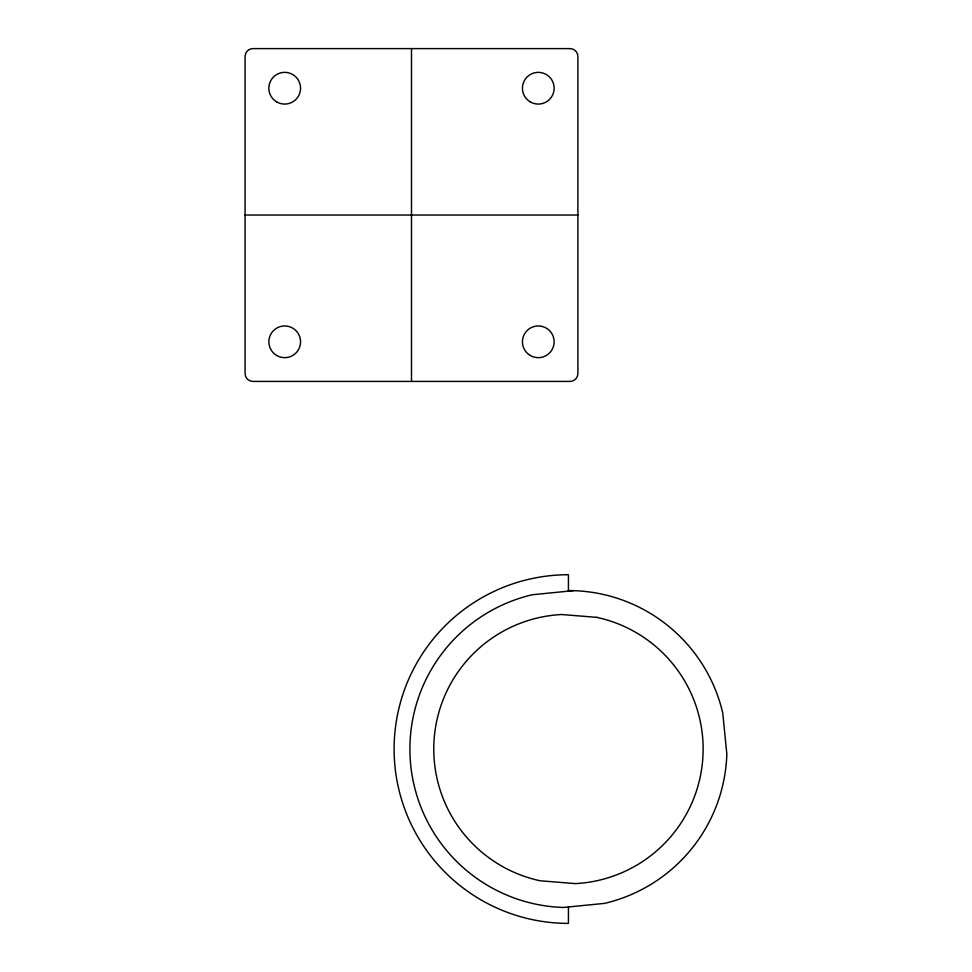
<?xml version="1.0" encoding="UTF-8"?>
<svg xmlns="http://www.w3.org/2000/svg" width="972" height="972" viewBox="0 0 972 972"><rect width="100%" height="100%" fill="white"/><g stroke="black" fill="none" stroke-linecap="round" stroke-linejoin="round"><path stroke-width="1.46" d="M573.48 590.648L532.304 594.743A158.485 158.485 0 0 0 563.383 907.471L604.56 903.377A158.485 158.485 0 0 0 726.837 754.102L722.743 712.938A158.485 158.485 0 0 0 573.48 590.648L568.426 590.575M245.078 215.019L577.903 215.019M568.426 591.158L568.426 574.719A174.34 174.34 0 0 0 394.097 749.06A174.34 174.34 0 0 0 568.426 923.4L568.426 906.973M411.496 48.6L411.496 381.425M569.981 48.6L252.999 48.6A7.922 7.922 0 0 0 245.078 56.522L245.078 373.503A7.922 7.922 0 0 0 252.999 381.425L569.981 381.425A7.922 7.922 0 0 0 577.903 373.503L577.903 56.522A7.922 7.922 0 0 0 569.981 48.6M596.674 617.342L561.622 614.523A134.719 134.719 0 0 0 540.177 880.778L575.242 883.609A134.719 134.719 0 0 0 596.674 617.342M276.777 355.533A15.844 15.844 0 0 0 300.555 341.804A15.844 15.844 0 0 0 276.777 328.086A15.844 15.844 0 0 0 276.777 355.533M530.36 101.951A15.844 15.844 0 0 0 554.137 88.221A15.844 15.844 0 0 0 530.36 74.492A15.844 15.844 0 0 0 530.36 101.951M276.777 101.951A15.844 15.844 0 0 0 300.555 88.221A15.844 15.844 0 0 0 276.777 74.492A15.844 15.844 0 0 0 276.777 101.951M530.177 355.424A15.844 15.844 0 0 0 554.137 342.023A15.844 15.844 0 0 0 530.542 327.977A15.844 15.844 0 0 0 530.177 355.424"/></g></svg>
